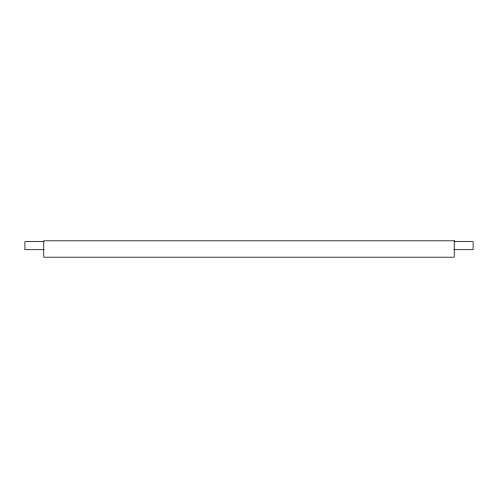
<?xml version="1.0" encoding="UTF-8"?>
<svg xmlns="http://www.w3.org/2000/svg" width="498" height="498" viewBox="0 0 498 498"><rect width="100%" height="100%" fill="white"/><g stroke="black" fill="none" stroke-linecap="round" stroke-linejoin="round"><path stroke-width="0.75" d="M43.762 241.642L24.9 241.642L24.9 249.691L43.762 249.691M454.238 241.642L473.1 241.642L473.1 249.691L454.238 249.691M454.238 240.795L43.762 240.795L43.762 257.205L454.238 257.205L454.238 240.795"/></g></svg>
